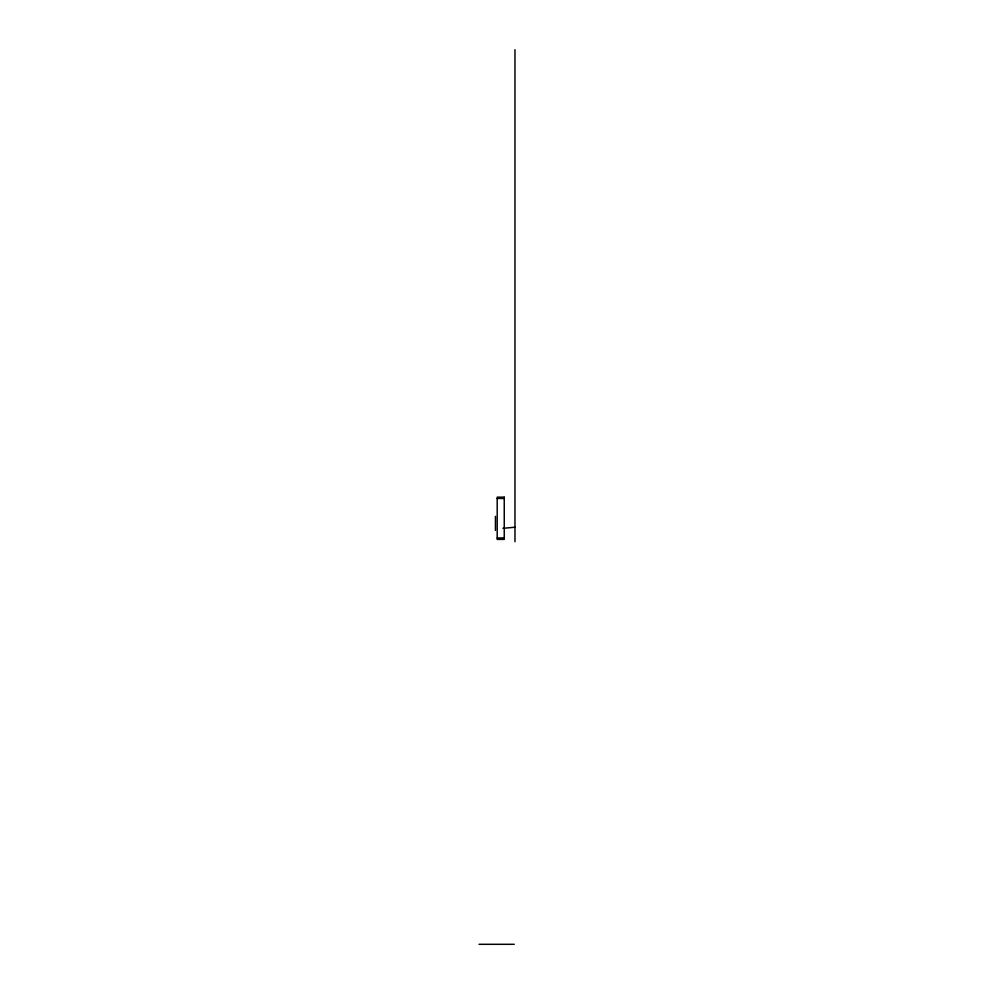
<?xml version="1.0" encoding="UTF-8"?>
<svg xmlns="http://www.w3.org/2000/svg" width="994" height="994" viewBox="0 0 994 994"><rect width="100%" height="100%" fill="white"/><g stroke="black" fill="none" stroke-linecap="round" stroke-linejoin="round"><path stroke-width="1.49" d="M502.952 528.311L514.967 527.23M497.199 498.466L504.244 498.466M497.199 537.953L504.244 537.953M479.033 944.3L514.258 944.3M514.967 49.7L514.967 541.73M495.434 516.333L495.434 530.411M504.244 497.162L497.199 497.162L497.199 539.407L504.244 539.419L504.244 497.174"/></g></svg>
